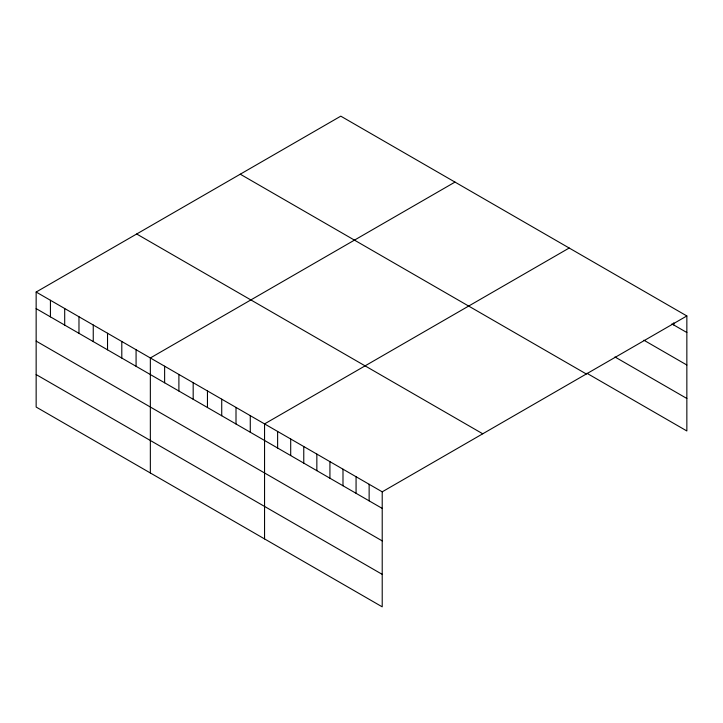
<?xml version="1.0" encoding="UTF-8"?>
<svg xmlns="http://www.w3.org/2000/svg" width="723" height="723" viewBox="0 0 723 723"><rect width="100%" height="100%" fill="white"/><g stroke="black" fill="none" stroke-linecap="round" stroke-linejoin="round"><path stroke-width="1.08" d="M36.15 292.038L382.214 491.83L382.214 606.841L36.15 407.049L36.15 292.038L340.786 116.159L686.85 315.951L686.85 430.962L586.931 373.276M454.984 182.088L150.348 357.966L150.348 472.978M569.191 248.025L264.555 423.904L264.555 538.915M382.214 491.83L686.85 315.951M671.911 323.904L686.85 332.526M643.895 340.208L686.85 365.016M614.948 356.963L686.85 398.481M240.253 174.198L586.317 373.99M136.683 233.999L482.747 433.791M36.15 308.613L382.214 508.405M36.15 341.093L382.214 540.894M36.15 374.559L382.214 574.36M673.773 322.774L673.773 324.979M369.137 484.283L369.137 500.858M356.068 476.737L356.068 493.312M342.991 469.191L342.991 485.766M329.923 461.645L329.923 478.219M316.846 454.098L316.846 470.673M303.768 446.543L303.768 463.118M290.7 438.997L290.7 455.571M277.623 431.45L277.623 448.025M250.275 415.662L250.275 432.237M236.005 407.42L236.005 423.994M221.726 399.177L221.726 415.752M207.456 390.935L207.456 407.51M193.177 382.693L193.177 399.268M178.897 374.451L178.897 391.026M164.627 366.209L164.627 382.783M136.078 349.724L136.078 366.299M121.798 341.482L121.798 358.057M107.528 333.249L107.528 349.815M93.249 325.007L93.249 341.581M78.979 316.764L78.979 333.339M64.699 308.522L64.699 325.097M50.429 300.28L50.429 316.855"/></g></svg>
